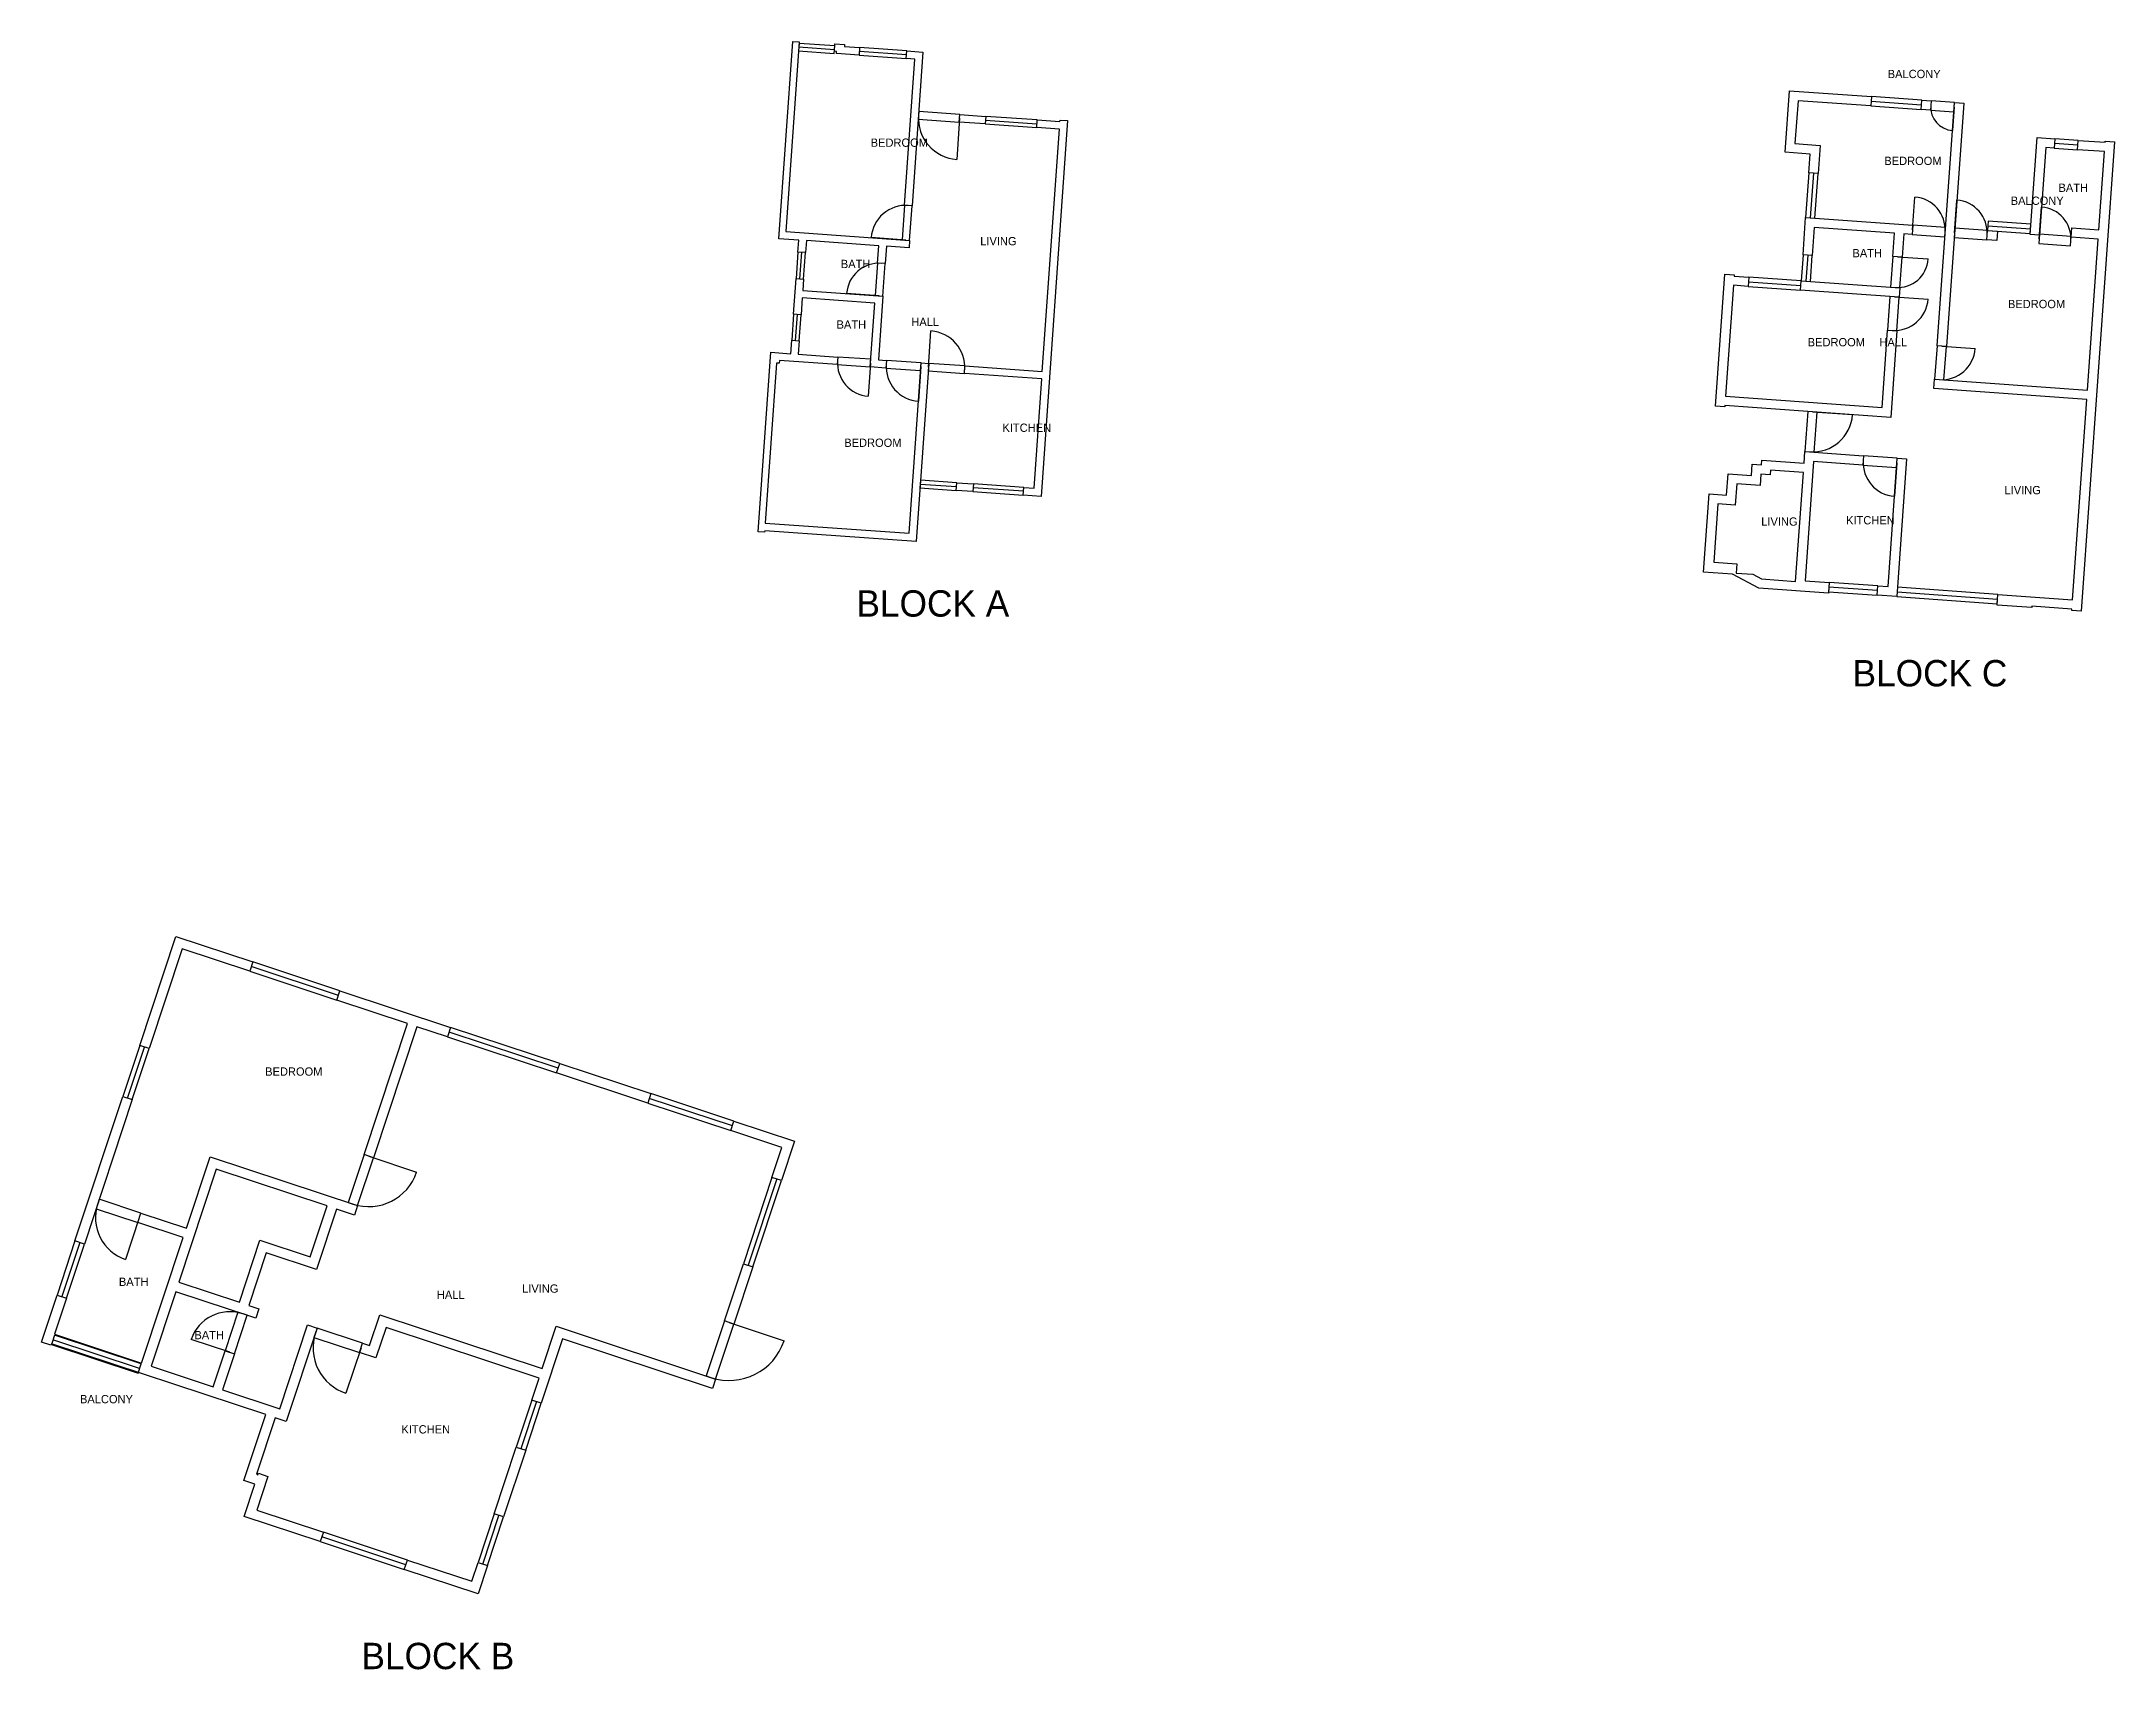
# Model space of a CAD drawing. Header units: millimetres. Extents: x -30010 to 25035, y -20070 to 23168.
import ezdxf

# ---------------------------------------------------------------- set-up
doc = ezdxf.new("R2010")
doc.units = ezdxf.units.MM
for name, color, linetype in [('A-ANNO-TEXT', 7, 'Continuous'), ('A-ANNO-TTLB', 7, 'Continuous'), ('A-DOOR', 7, 'Continuous'), ('A-GLAZ', 7, 'Continuous'), ('A-WALL', 7, 'Continuous')]:
    doc.layers.add(name, color=color, linetype=linetype)

msp = doc.modelspace()

# ---------------------------------------------------------------- linework, layer by layer
at = {"layer": 'A-DOOR'}
for p, q in [((-5632, 21127), (-5709, 20036)), ((20773, 21422), (20728, 20803)), ((19670, 18168), (19732, 19034)), ((20784, 18088), (20846, 18955)), ((23036, 17928), (23096, 18769)), ((-7058, 17893), (-7978, 17958)), ((19271, 17450), (20088, 17392)), ((-7769, 16413), (-8631, 16474)), ((19195, 16386), (20086, 16323)), ((-6459, 14517), (-6391, 15479)), ((20445, 15078), (21336, 15015)), ((-7996, 14625), (-8058, 13749)), ((-6660, 14531), (-6725, 13612)), ((17013, 13333), (18077, 13257)), ((19254, 11980), (19191, 11089)), ((-21320, -6436), (-20048, -6857)), ((-27413, -8072), (-27779, -9177)), ((-11751, -10855), (-10292, -11338)), ((-25011, -11643), (-26032, -11305)), ((-21525, -11526), (-21926, -12734))]:
    msp.add_line(p, q, dxfattribs=at)
for points in [[(20781, 21546), (20163, 21590), (20145, 21342), (20764, 21298)], [(-5625, 21228), (-6717, 21305), (-6731, 21104), (-5639, 21027)], [(-6958, 17886), (-6893, 18806), (-7094, 18820), (-7159, 17901)], [(19662, 18044), (20528, 17982), (20545, 18230), (19679, 18291)], [(20775, 17965), (21641, 17903), (21659, 18151), (20793, 18212)], [(23027, 17804), (23868, 17744), (23886, 17992), (23044, 18052)], [(-7668, 16406), (-7608, 17268), (-7809, 17282), (-7869, 16421)], [(19147, 17459), (19089, 16642), (19337, 16625), (19395, 17441)], [(19072, 16395), (19008, 15504), (19256, 15486), (19319, 16377)], [(20321, 15087), (20258, 14196), (20505, 14179), (20569, 15070)], [(-7989, 14726), (-8865, 14787), (-8879, 14586), (-8003, 14525)], [(-6653, 14631), (-7572, 14696), (-7586, 14495), (-6667, 14430)], [(-6466, 14416), (-5504, 14348), (-5490, 14549), (-6452, 14617)], [(16889, 13342), (16814, 12278), (17061, 12260), (17137, 13324)], [(19263, 12103), (18372, 12167), (18355, 11919), (19246, 11856)], [(-21445, -6395), (-21866, -7666), (-21616, -7749), (-21195, -6477)], [(-27371, -7947), (-28476, -7581), (-28559, -7831), (-27454, -8197)], [(-24886, -11685), (-24547, -10663), (-24797, -10580), (-25136, -11602)], [(-21484, -11401), (-22693, -11000), (-22776, -11250), (-21567, -11651)], [(-11876, -10813), (-12359, -12272), (-12109, -12355), (-11626, -10896)]]:
    msp.add_lwpolyline(points, close=True, dxfattribs=at)
for centre, radius, start, end in [((-5632, 21127), 1094, 175.9696, 265.9696), ((20773, 21422), 620, -184.0735, -94.0735), ((-7058, 17893), 922, 85.9696, 175.9696), ((19670, 18168), 868, -4.0735, 85.9265), ((20784, 18088), 868, -4.0735, 85.9265), ((23036, 17928), 843, -4.0735, 85.9265), ((-7769, 16413), 864, 85.9696, 175.9696), ((19271, 17450), 819, -94.0735, -4.0735), ((19195, 16386), 893, -94.0735, -4.0735), ((-6459, 14517), 965, -4.0304, 85.9696), ((20445, 15078), 893, -94.0735, -4.0735), ((-7996, 14625), 878, 175.9696, 265.9696), ((-6660, 14531), 922, 175.9696, 265.9696), ((17013, 13333), 1067, -94.0735, -4.0735), ((19254, 11980), 893, -184.0735, -94.0735), ((-21320, -6436), 1339, 251.6721, 341.6721), ((-27413, -8072), 1164, 161.6721, 251.6721), ((-25011, -11643), 1076, 71.6721, 161.6721), ((-21525, -11526), 1273, 161.6721, 251.6721), ((-11751, -10855), 1537, 251.6721, 341.6721)]:
    msp.add_arc(centre, radius, start, end, dxfattribs=at)
at = {"layer": 'A-GLAZ'}
for p, q in [((-8954, 22949), (-9902, 23016)), ((-7044, 22815), (-8293, 22903)), ((18570, 21579), (19906, 21484)), ((-4943, 21079), (-3578, 20983)), ((24058, 20417), (23440, 20461)), ((17042, 19673), (16957, 18485)), ((21673, 18274), (22806, 18193)), ((-9873, 16865), (-9824, 17569)), ((16887, 17496), (16837, 16803)), ((15319, 16786), (16705, 16688)), ((-9989, 15227), (-9940, 15917)), ((-6678, 11414), (-5715, 11346)), ((-3934, 11221), (-5270, 11315)), ((18739, 8584), (17452, 8676)), ((19259, 8547), (21931, 8357)), ((-22126, -2167), (-24440, -1401)), ((-16290, -4101), (-19187, -3141)), ((-27724, -4893), (-27275, -3538)), ((-11663, -5633), (-13873, -4901)), ((-10487, -7041), (-11247, -9333)), ((-28995, -8728), (-29471, -10166)), ((-27405, -12076), (-29706, -11314)), ((-16864, -12954), (-17278, -14205)), ((-18293, -17268), (-17865, -15976)), ((-20334, -17286), (-22565, -16547))]:
    msp.add_line(p, q, dxfattribs=at)
for points in [[(-8947, 23050), (-9895, 23117), (-9909, 22916), (-8961, 22849)], [(-7036, 22915), (-8286, 23003), (-8300, 22802), (-7051, 22714)], [(18561, 21455), (19898, 21360), (19915, 21607), (18579, 21702)], [(-4950, 20978), (-3585, 20882), (-3571, 21083), (-4936, 21179)], [(24067, 20541), (23449, 20585), (23431, 20337), (24050, 20293)], [(16918, 19682), (16833, 18494), (17081, 18477), (17165, 19664)], [(21664, 18150), (22797, 18069), (22815, 18317), (21681, 18398)], [(-9773, 16858), (-9723, 17562), (-9924, 17576), (-9974, 16872)], [(16763, 17504), (16714, 16811), (16961, 16794), (17010, 17487)], [(15310, 16663), (16696, 16564), (16714, 16811), (15328, 16910)], [(-9888, 15220), (-9840, 15910), (-10041, 15924), (-10089, 15234)], [(-6685, 11314), (-5722, 11246), (-5708, 11447), (-6671, 11515)], [(-3927, 11321), (-5263, 11416), (-5277, 11214), (-3941, 11120)], [(18748, 8708), (17461, 8800), (17444, 8552), (18730, 8461)], [(19250, 8424), (21922, 8233), (21940, 8481), (19268, 8671)], [(-22085, -2042), (-24398, -1276), (-24481, -1526), (-22168, -2293)], [(-16249, -3976), (-19146, -3016), (-19229, -3266), (-16332, -4226)], [(-27599, -4934), (-27150, -3579), (-27400, -3496), (-27849, -4851)], [(-11622, -5508), (-13831, -4776), (-13914, -5027), (-11705, -5758)], [(-10613, -6999), (-11372, -9292), (-11122, -9375), (-10362, -7082)], [(-29120, -8686), (-29596, -10124), (-29346, -10207), (-28869, -8769)], [(-27363, -11951), (-29664, -11189), (-29747, -11439), (-27446, -12201)], [(-16989, -12913), (-17403, -14163), (-17153, -14246), (-16739, -12996)], [(-18168, -17310), (-17740, -16018), (-17990, -15935), (-18418, -17227)], [(-20293, -17161), (-22523, -16422), (-22606, -16672), (-20376, -17411)]]:
    msp.add_lwpolyline(points, close=True, dxfattribs=at)
at = {"layer": 'A-WALL'}
for points in [[(-10060, 23168), (-9892, 23156), (-10247, 18118), (-6958, 17886), (-6972, 17685), (-7575, 17728), (-7608, 17268), (-7809, 17282), (-7776, 17742), (-9701, 17878), (-9723, 17562), (-9924, 17576), (-9902, 17892), (-10430, 17929)], [(-8684, 23089), (-8688, 23032), (-8286, 23003), (-8300, 22802), (-8904, 22845), (-8899, 22902), (-8957, 22906), (-8943, 23107)], [(-6893, 18806), (-7094, 18820), (-6821, 22698), (-7051, 22714), (-7036, 22915), (-6606, 22885)], [(16631, 21592), (16550, 20454), (17218, 20407), (17165, 19664), (16918, 19682), (16953, 20177), (16285, 20224), (16401, 21858), (18579, 21702), (18561, 21455)], [(19915, 21607), (20163, 21590), (20145, 21342), (19898, 21360)], [(20781, 21546), (21029, 21528), (20569, 15070), (20321, 15087)], [(-5625, 21228), (-4936, 21179), (-4950, 20978), (-5639, 21027)], [(-2764, 21066), (-3467, 11087), (-3941, 11120), (-3927, 11321), (-3654, 11302), (-3450, 14204), (-5504, 14348), (-5490, 14549), (-3436, 14405), (-2982, 20840), (-3585, 20882), (-3571, 21083), (-2968, 21041), (-2965, 21080)], [(23900, 8058), (23902, 8092), (22838, 8168), (22836, 8134), (21920, 8199), (21940, 8481), (23920, 8340), (24299, 13660), (20240, 13949), (20258, 14196), (24316, 13907), (24602, 17916), (23884, 17967), (23902, 18215), (24619, 18163), (24767, 20242), (24050, 20293), (24067, 20541), (24785, 20490), (24787, 20524), (25035, 20506), (24147, 8040)], [(23449, 20585), (23431, 20337), (23208, 20353), (23043, 18027), (22795, 18045), (22979, 20618)], [(19395, 17441), (19147, 17459), (19191, 18078), (17063, 18229), (17010, 17487), (16763, 17504), (16833, 18494), (19679, 18291), (19662, 18044), (19439, 18060)], [(21931, 18131), (21913, 17884), (21641, 17903), (21659, 18151)], [(-7788, 14711), (-7572, 14696), (-7586, 14495), (-8003, 14525), (-7884, 16219), (-9808, 16355), (-9840, 15910), (-10041, 15924), (-9974, 16872), (-9773, 16858), (-9794, 16556), (-7668, 16406)], [(14437, 13482), (14687, 16990), (14934, 16973), (14932, 16938), (15328, 16910), (15310, 16663), (14914, 16691), (14705, 13746), (18862, 13450), (19008, 15504), (19256, 15486), (19092, 13185), (14687, 13499), (14685, 13464)], [(19337, 16625), (19319, 16377), (16696, 16564), (16714, 16811)], [(-10978, 10148), (-10642, 14913), (-10115, 14875), (-10089, 15234), (-9888, 15220), (-9914, 14861), (-8865, 14787), (-8879, 14586), (-10416, 14695), (-10421, 14623), (-10493, 14628), (-10793, 10376), (-6972, 10107), (-6653, 14631), (-6452, 14617), (-6785, 9892), (-10807, 10175), (-10809, 10136)], [(16791, 11966), (16814, 12278), (18372, 12167), (18355, 11919), (17043, 12013), (16818, 8845), (17461, 8800), (17441, 8518), (15593, 8649), (14893, 9023), (14123, 9077), (14271, 11151), (14732, 11118), (14772, 11687), (15391, 11643), (15412, 11940), (15659, 11922), (15668, 12046)], [(14992, 9050), (15427, 9019), (15664, 8893), (16568, 8829), (16774, 11718), (15898, 11781), (15889, 11657), (15642, 11675), (15621, 11378), (15002, 11422), (14961, 10853), (14501, 10885), (14391, 9342), (15010, 9298)], [(19250, 8424), (18730, 8461), (18748, 8708), (19020, 8689), (19263, 12103), (19511, 12086)], [(-5708, 11447), (-5263, 11416), (-5277, 11214), (-5722, 11246)], [(-24481, -1526), (-26274, -932), (-27150, -3579), (-27400, -3496), (-26441, -599), (-24398, -1276)], [(-19146, -3016), (-19229, -3266), (-20042, -2997), (-21195, -6477), (-21445, -6395), (-20292, -2914), (-22168, -2293), (-22085, -2042)], [(-16249, -3976), (-13831, -4776), (-13914, -5027), (-16332, -4226)], [(-28869, -8769), (-29120, -8686), (-27849, -4851), (-27599, -4934)], [(-10362, -7082), (-10613, -6999), (-10350, -6207), (-11705, -5758), (-11622, -5508), (-10017, -6040)], [(-22523, -16422), (-22606, -16672), (-24628, -16003), (-24345, -15148), (-24636, -15052), (-24056, -13301), (-29746, -11416), (-29760, -11458), (-30010, -11375), (-29596, -10124), (-29346, -10207), (-29663, -11166), (-27350, -11932), (-26245, -8597), (-27454, -8197), (-27371, -7947), (-26162, -8347), (-25534, -6451), (-21616, -7749), (-21699, -7999), (-22178, -7840), (-22710, -9445), (-24044, -9003), (-24506, -10399), (-24235, -10489), (-24318, -10739), (-26444, -10035), (-27100, -12015), (-25453, -12560), (-25136, -11602), (-24886, -11685), (-25203, -12643), (-23682, -13147), (-22943, -10917), (-22693, -11000), (-23514, -13480), (-23806, -13384), (-24303, -14884), (-24262, -14898), (-24248, -14856), (-23998, -14939), (-24295, -15835)], [(-22428, -7757), (-25367, -6784), (-26361, -9785), (-24756, -10317), (-24211, -8670), (-22877, -9112)], [(-11372, -9292), (-11122, -9375), (-11626, -10896), (-11876, -10813)], [(-16340, -10954), (-12109, -12355), (-12192, -12605), (-16173, -11286), (-16739, -12996), (-16989, -12913), (-16796, -12329), (-20860, -10983), (-21129, -11796), (-21567, -11651), (-21484, -11401), (-21296, -11463), (-21027, -10650), (-16713, -12079)], [(-17403, -14163), (-17153, -14246), (-17740, -16018), (-17990, -15935)], [(-18417, -18060), (-20376, -17411), (-20293, -17161), (-18584, -17727), (-18418, -17227), (-18168, -17310)]]:
    msp.add_lwpolyline(points, close=True, dxfattribs=at)

# ---------------------------------------------------------------- texts
at = {"layer": 'A-ANNO-TEXT'}
for s, p in [('BALCONY', (19012, 22194)), ('BEDROOM', (-7992, 20370)), ('BEDROOM', (18922, 19887)), ('BATH', (23547, 19173)), ('BALCONY', (22279, 18828)), ('LIVING', (-5083, 17754)), ('BATH', (18076, 17436)), ('BATH', (-8785, 17149)), ('BEDROOM', (22204, 16085)), ('BATH', (-8899, 15540)), ('HALL', (-6913, 15610)), ('BEDROOM', (16888, 15071)), ('HALL', (18791, 15072)), ('KITCHEN', (-4494, 12800)), ('BEDROOM', (-8694, 12401)), ('LIVING', (22114, 11142)), ('LIVING', (15654, 10308)), ('KITCHEN', (17907, 10342)), ('BEDROOM', (-24070, -4299)), ('BATH', (-27954, -9882)), ('LIVING', (-17248, -10063)), ('HALL', (-19511, -10227)), ('BATH', (-25949, -11298)), ('BALCONY', (-28987, -12998)), ('KITCHEN', (-20452, -13801))]:
    msp.add_text(s, height=220, dxfattribs=at).set_placement(p)
at = {"layer": 'A-ANNO-TTLB'}
for s, p in [('BLOCK A', (-8371, 7892)), ('BLOCK C', (18079, 6040)), ('BLOCK B', (-21514, -20060))]:
    msp.add_text(s, height=700, dxfattribs=at).set_placement(p)

doc.saveas('drawing.dxf')
